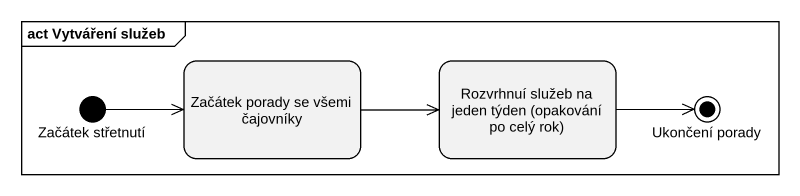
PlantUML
@startuml
mainframe act Vytváření služeb
hide empty description
state "Začátek střetnutí" as Začátek_střetnutí <<start>>
state "Začátek porady se všemi čajovníky" as Začátek_porady_se_všemi
state "Rozvrhnuí služeb na jeden týden (opakování po celý rok)" as Rozvrhnuí_služeb_na_jeden
state "Ukončení porady" as Ukončení_porady <<end>>
Začátek_střetnutí -right-> Začátek_porady_se_všemi
Začátek_porady_se_všemi -right-> Rozvrhnuí_služeb_na_jeden
Rozvrhnuí_služeb_na_jeden -right-> Ukončení_porady
@enduml
